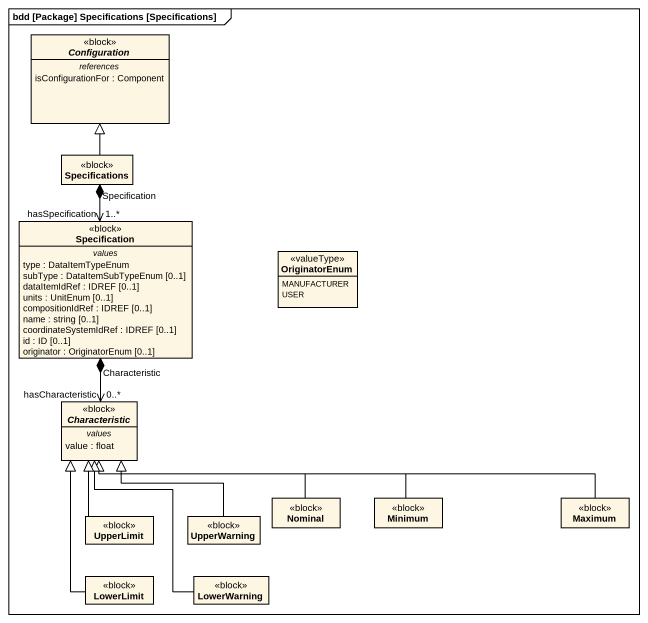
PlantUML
@startuml
mainframe bdd [Package] Specifications [Specifications]
hide circle
hide empty members
abstract class Configuration <<block>> {
  -- references --
  isConfigurationFor : Component
}
class Specifications <<block>>
class Specification <<block>> {
  -- values --
  type : DataItemTypeEnum
  subType : DataItemSubTypeEnum [0..1]
  dataItemIdRef : IDREF [0..1]
  units : UnitEnum [0..1]
  compositionIdRef : IDREF [0..1]
  name : string [0..1]
  coordinateSystemIdRef : IDREF [0..1]
  id : ID [0..1]
  originator : OriginatorEnum [0..1]
}
enum OriginatorEnum <<valueType>> {
  MANUFACTURER
  USER
}
abstract class Characteristic <<block>> {
  -- values --
  value : float
}
class Nominal <<block>>
class Minimum <<block>>
class Maximum <<block>>
class UpperLimit <<block>>
class UpperWarning <<block>>
class LowerLimit <<block>>
class LowerWarning <<block>>
Specifications -up-|> Configuration
Specifications *--> "1..*\nhasSpecification" Specification : Specification
Specification *--> "hasCharacteristic\n0..*" Characteristic : Characteristic
Nominal -left-|> Characteristic
Minimum -left-|> Characteristic
Maximum -left-|> Characteristic
UpperLimit -up-|> Characteristic
UpperWarning -up-|> Characteristic
LowerLimit -up-|> Characteristic
LowerWarning -up-|> Characteristic
@enduml
